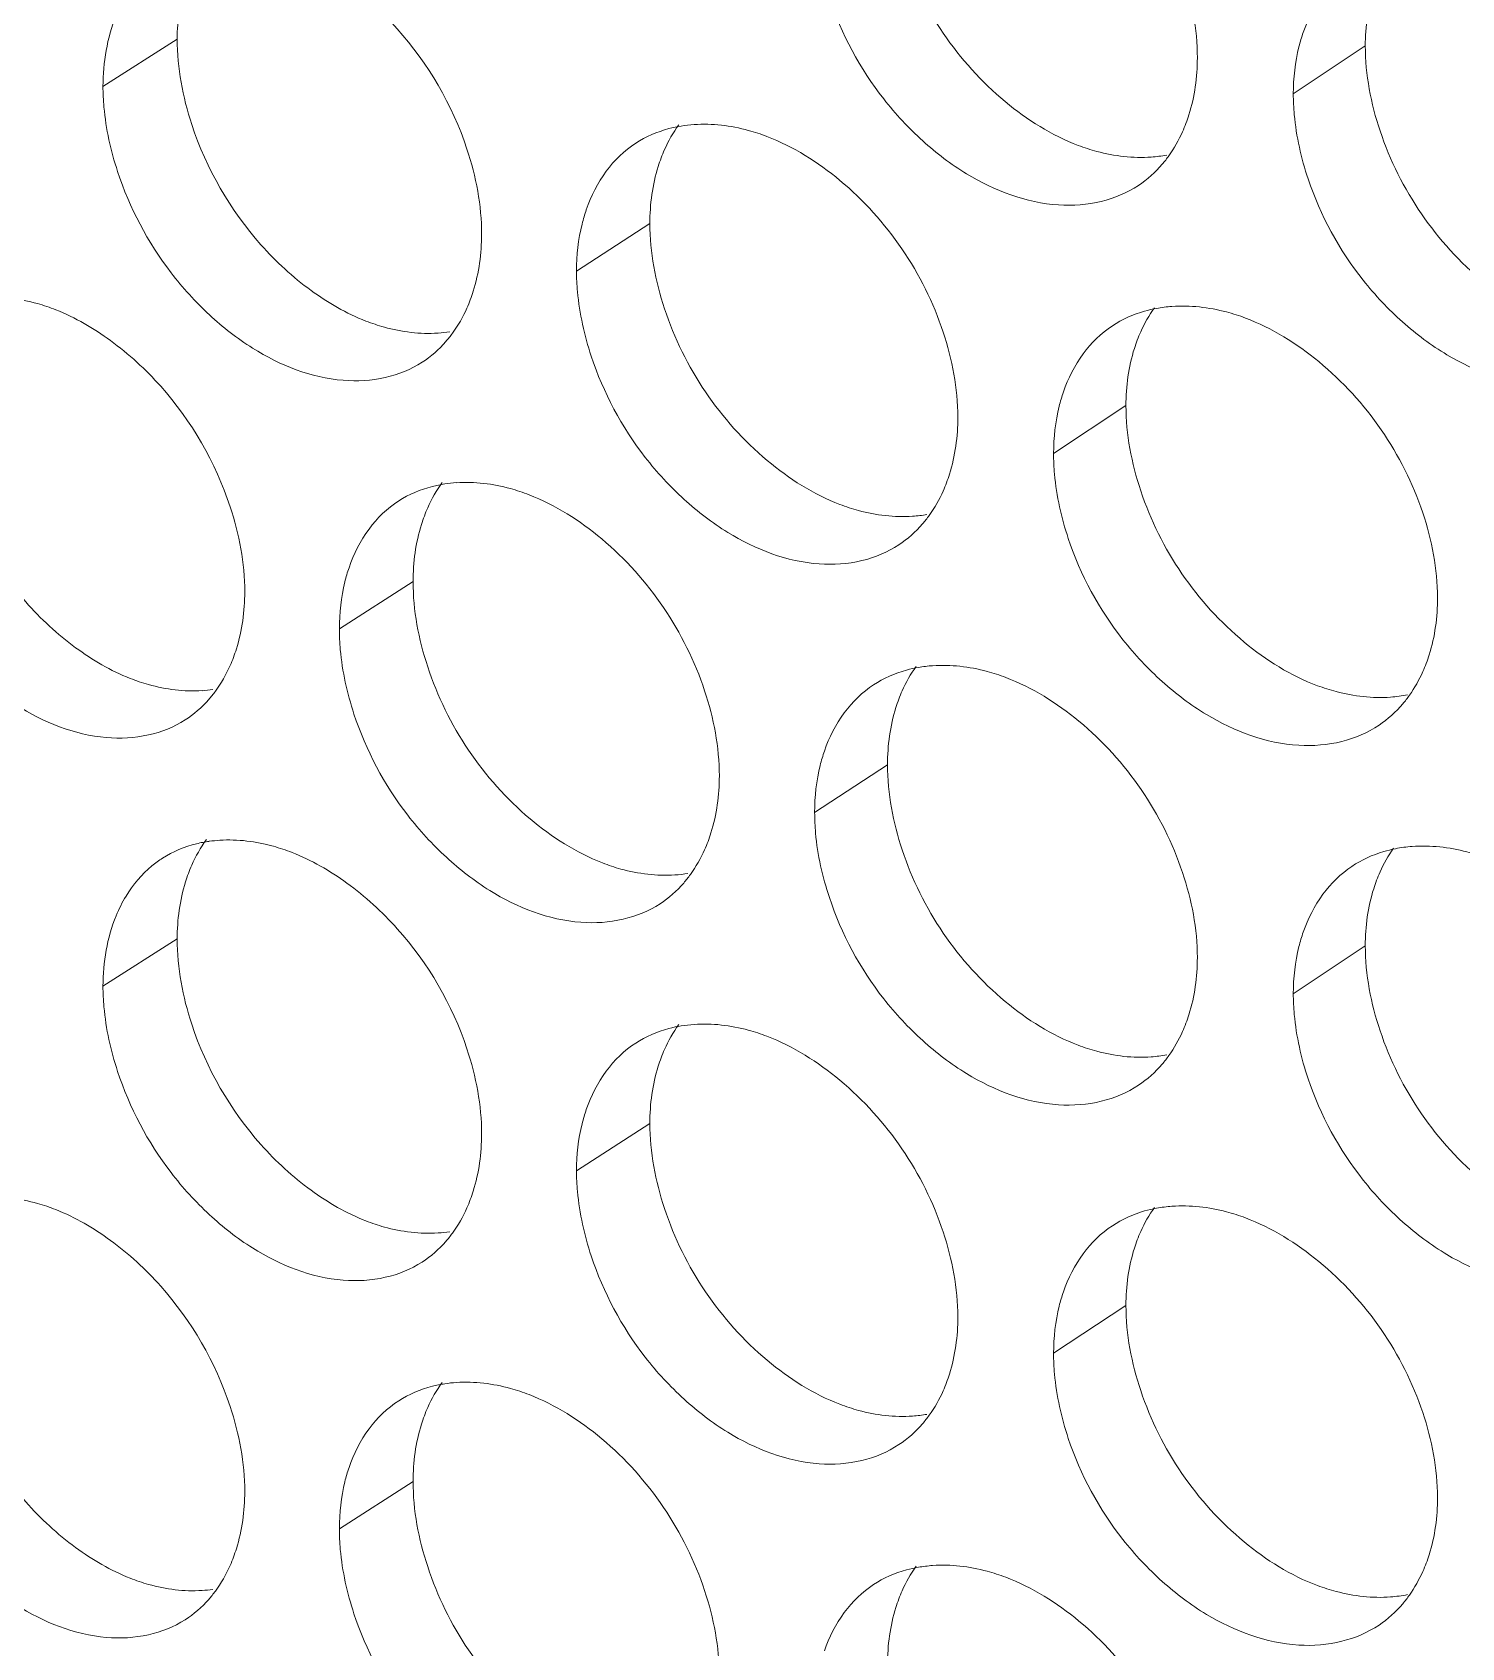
# Model space of a CAD drawing. Header units: millimetres. Extents: x 1177 to 4147, y 93 to 2194.
# Drawn here: x 2631.35 to 2643.86, y 903.97 to 918.11 of the extents above; entities that cross this region are included whole.
import ezdxf

# ---------------------------------------------------------------- set-up
doc = ezdxf.new("R2010")
doc.units = ezdxf.units.MM
doc.header["$LTSCALE"] = 0.1
doc.layers.get('0').update_dxf_attribs({"lineweight": 13})
doc.layers.add('标注', color=251, linetype='Continuous', lineweight=9)

# ---------------------------------------------------------------- blocks, each defined once
blk = doc.blocks.new('02')
at = {"layer": '标注'}
for p, q in [((4530.01, 902.763), (4529.082, 902.173)), ((4530.01, 902.763), (4529.082, 902.173)), ((4544.868, 902.679), (4543.968, 902.079)), ((4535.921, 900.458), (4535.004, 899.864)), ((4535.921, 900.458), (4535.004, 899.864)), ((4541.875, 898.181), (4540.97, 897.583)), ((4541.875, 898.181), (4540.97, 897.583)), ((4532.96, 895.982), (4532.038, 895.39)), ((4538.893, 893.691), (4537.982, 893.095)), ((4530.01, 891.513), (4529.082, 890.923)), ((4544.868, 891.429), (4543.968, 890.829)), ((4535.921, 889.208), (4535.004, 888.614)), ((4541.875, 886.931), (4540.97, 886.333)), ((4532.96, 884.732), (4532.038, 884.14))]:
    blk.add_line(p, q, dxfattribs=at)
for centre, radius, start, end in [((4536.59, 899.972), 1.727, 93.8472, 99.2713), ((4536.59, 899.972), 1.727, 93.8472, 99.2713), ((4542.068, 903.015), 1.73, 274.0522, 280.545), ((4542.574, 897.683), 1.743, 94.0754, 100.4818), ((4542.574, 897.683), 1.743, 94.0754, 100.4818), ((4533.162, 900.789), 1.705, 273.7086, 278.7138), ((4533.162, 900.789), 1.705, 273.7086, 278.7138), ((4533.615, 895.503), 1.719, 93.732, 98.663), ((4539.089, 898.516), 1.722, 273.9384, 279.9366), ((4539.089, 898.516), 1.722, 273.9384, 279.9366), ((4539.577, 893.199), 1.735, 93.9617, 99.8775), ((4530.215, 896.311), 1.697, 273.5926, 278.0992), ((4545.059, 896.271), 1.738, 274.1654, 281.1515), ((4545.059, 896.271), 1.738, 274.1654, 281.1515), ((4530.65, 891.04), 1.711, 93.6161, 98.0527), ((4545.582, 890.923), 1.752, 94.1885, 101.0843), ((4536.12, 894.024), 1.714, 273.8238, 279.3262), ((4536.59, 888.722), 1.727, 93.8472, 99.2713), ((4542.068, 891.765), 1.73, 274.0522, 280.545), ((4542.574, 886.433), 1.743, 94.0754, 100.4818), ((4533.162, 889.539), 1.705, 273.7086, 278.7138), ((4533.615, 884.253), 1.719, 93.732, 98.663), ((4539.089, 887.266), 1.722, 273.9384, 279.9366), ((4539.577, 881.949), 1.735, 93.9617, 99.8775), ((4530.215, 885.061), 1.697, 273.5926, 278.0992), ((4545.059, 885.021), 1.738, 274.1654, 281.1515)]:
    blk.add_arc(centre, radius, start, end, dxfattribs=at)
for points, knots in [([(4542.768, 902.53), (4542.768, 902.89), (4542.622, 903.637), (4542.109, 904.66), (4541.344, 905.505), (4540.704, 905.907), (4540.371, 906.033)], [0, 0, 0, 0, 0.241944, 0.50194, 0.761004, 1, 1, 1, 1]), ([(4538.893, 904.941), (4538.893, 904.581), (4539.037, 903.834), (4539.546, 902.809), (4540.308, 901.963), (4540.946, 901.561), (4541.278, 901.435)], [0, 0, 0, 0, 0.242248, 0.5024, 0.761305, 1, 1, 1, 1]), ([(4533.817, 900.324), (4533.817, 900.684), (4533.637, 901.623), (4533.002, 902.711), (4532.168, 903.473), (4531.69, 903.749), (4531.446, 903.844)], [0, 0, 0, 0, 0.242644, 0.632801, 0.82359, 1, 1, 1, 1]), ([(4533.817, 900.324), (4533.817, 900.684), (4533.637, 901.623), (4533.002, 902.711), (4532.168, 903.473), (4531.69, 903.749), (4531.446, 903.844)], [0, 0, 0, 0, 0.242644, 0.632801, 0.82359, 1, 1, 1, 1]), ([(4530.192, 903.685), (4530.162, 903.617), (4530.052, 903.322), (4530.01, 903.003), (4530.01, 902.763)], [0, 0, 0, 0, 0.236699, 1, 1, 1, 1]), ([(4530.192, 903.685), (4530.162, 903.617), (4530.052, 903.322), (4530.01, 903.003), (4530.01, 902.763)], [0, 0, 0, 0, 0.236699, 1, 1, 1, 1]), ([(4544.701, 903.671), (4544.561, 903.578), (4544.309, 903.33), (4544.151, 903.016), (4544.092, 902.848)], [0, 0, 0, 0, 0.485545, 1, 1, 1, 1]), ([(4545.053, 903.601), (4545.022, 903.533), (4544.911, 903.238), (4544.868, 902.919), (4544.868, 902.679)], [0, 0, 0, 0, 0.237462, 1, 1, 1, 1]), ([(4529.37, 903.298), (4529.323, 903.221), (4529.148, 902.871), (4529.082, 902.472), (4529.082, 902.173)], [0, 0, 0, 0, 0.23391, 1, 1, 1, 1]), ([(4529.37, 903.298), (4529.323, 903.221), (4529.148, 902.871), (4529.082, 902.472), (4529.082, 902.173)], [0, 0, 0, 0, 0.23391, 1, 1, 1, 1]), ([(4538.166, 903.282), (4538.317, 902.827), (4538.665, 902.179), (4539.314, 901.484), (4540.007, 900.953), (4540.802, 900.65), (4541.563, 900.704), (4541.891, 900.842), (4542.032, 900.935)], [0, 0, 0, 0, 0.281854, 0.422466, 0.557209, 0.795252, 0.900604, 1, 1, 1, 1]), ([(4544.092, 902.848), (4544.072, 902.789), (4543.997, 902.539), (4543.968, 902.277), (4543.968, 902.079)], [0, 0, 0, 0, 0.239501, 1, 1, 1, 1]), ([(4530.01, 902.763), (4530.01, 902.402), (4530.189, 901.464), (4530.818, 900.374), (4531.649, 899.611), (4532.126, 899.334), (4532.37, 899.239)], [0, 0, 0, 0, 0.242946, 0.633213, 0.82381, 1, 1, 1, 1]), ([(4530.01, 902.763), (4530.01, 902.402), (4530.189, 901.464), (4530.818, 900.374), (4531.649, 899.611), (4532.126, 899.334), (4532.37, 899.239)], [0, 0, 0, 0, 0.242946, 0.633213, 0.82381, 1, 1, 1, 1]), ([(4544.868, 902.679), (4544.868, 902.319), (4545.014, 901.572), (4545.526, 900.549), (4546.294, 899.706), (4546.937, 899.307), (4547.27, 899.183)], [0, 0, 0, 0, 0.241933, 0.501777, 0.760722, 1, 1, 1, 1]), ([(4542.582, 901.606), (4542.613, 901.674), (4542.725, 901.97), (4542.768, 902.289), (4542.768, 902.53)], [0, 0, 0, 0, 0.237376, 1, 1, 1, 1]), ([(4529.082, 902.173), (4529.082, 902.087), (4529.1, 901.726), (4529.179, 901.369), (4529.265, 901.108)], [0, 0, 0, 0, 0.239466, 1, 1, 1, 1]), ([(4529.082, 902.173), (4529.082, 902.087), (4529.1, 901.726), (4529.179, 901.369), (4529.265, 901.108)], [0, 0, 0, 0, 0.239466, 1, 1, 1, 1]), ([(4543.968, 902.079), (4543.968, 901.992), (4543.986, 901.632), (4544.066, 901.275), (4544.154, 901.015)], [0, 0, 0, 0, 0.239668, 1, 1, 1, 1]), ([(4536.312, 901.677), (4536.261, 901.669), (4536.062, 901.626), (4535.871, 901.544), (4535.744, 901.462)], [0, 0, 0, 0, 0.256076, 1, 1, 1, 1]), ([(4536.312, 901.677), (4536.261, 901.669), (4536.062, 901.626), (4535.871, 901.544), (4535.744, 901.462)], [0, 0, 0, 0, 0.256076, 1, 1, 1, 1]), ([(4537.385, 901.547), (4537.309, 901.576), (4537.016, 901.673), (4536.701, 901.711), (4536.474, 901.696)], [0, 0, 0, 0, 0.264681, 1, 1, 1, 1]), ([(4537.385, 901.547), (4537.309, 901.576), (4537.016, 901.673), (4536.701, 901.711), (4536.474, 901.696)], [0, 0, 0, 0, 0.264681, 1, 1, 1, 1]), ([(4535.744, 901.462), (4535.602, 901.37), (4535.344, 901.12), (4535.185, 900.801), (4535.126, 900.631)], [0, 0, 0, 0, 0.484433, 1, 1, 1, 1]), ([(4535.744, 901.462), (4535.602, 901.37), (4535.344, 901.12), (4535.185, 900.801), (4535.126, 900.631)], [0, 0, 0, 0, 0.484433, 1, 1, 1, 1]), ([(4536.105, 901.382), (4536.074, 901.313), (4535.964, 901.018), (4535.921, 900.699), (4535.921, 900.458)], [0, 0, 0, 0, 0.236993, 1, 1, 1, 1]), ([(4536.105, 901.382), (4536.074, 901.313), (4535.964, 901.018), (4535.921, 900.699), (4535.921, 900.458)], [0, 0, 0, 0, 0.236993, 1, 1, 1, 1]), ([(4539.773, 898.037), (4539.773, 898.397), (4539.628, 899.145), (4539.118, 900.169), (4538.355, 901.016), (4537.717, 901.42), (4537.385, 901.547)], [0, 0, 0, 0, 0.242103, 0.502254, 0.761298, 1, 1, 1, 1]), ([(4539.773, 898.037), (4539.773, 898.397), (4539.628, 899.145), (4539.118, 900.169), (4538.355, 901.016), (4537.717, 901.42), (4537.385, 901.547)], [0, 0, 0, 0, 0.242103, 0.502254, 0.761298, 1, 1, 1, 1]), ([(4541.278, 901.435), (4541.354, 901.406), (4541.649, 901.31), (4541.964, 901.273), (4542.191, 901.289)], [0, 0, 0, 0, 0.264309, 1, 1, 1, 1]), ([(4542.032, 900.935), (4542.142, 901.008), (4542.277, 901.129), (4542.386, 901.269), (4542.412, 901.306)], [0, 0, 0, 0, 0.74538, 1, 1, 1, 1]), ([(4529.265, 901.108), (4529.413, 900.655), (4529.755, 900.008), (4530.393, 899.309), (4531.074, 898.774), (4531.856, 898.461), (4532.608, 898.503), (4532.934, 898.634), (4533.074, 898.724)], [0, 0, 0, 0, 0.283024, 0.423982, 0.55887, 0.796498, 0.901283, 1, 1, 1, 1]), ([(4529.265, 901.108), (4529.413, 900.655), (4529.755, 900.008), (4530.393, 899.309), (4531.074, 898.774), (4531.856, 898.461), (4532.608, 898.503), (4532.934, 898.634), (4533.074, 898.724)], [0, 0, 0, 0, 0.283024, 0.423982, 0.55887, 0.796498, 0.901283, 1, 1, 1, 1]), ([(4544.154, 901.015), (4544.306, 900.56), (4544.659, 899.911), (4545.315, 899.219), (4546.016, 898.691), (4546.82, 898.394), (4547.586, 898.456), (4547.916, 898.599), (4548.058, 898.694)], [0, 0, 0, 0, 0.281084, 0.421471, 0.556119, 0.794437, 0.900161, 1, 1, 1, 1]), ([(4535.126, 900.631), (4535.106, 900.572), (4535.033, 900.323), (4535.004, 900.062), (4535.004, 899.864)], [0, 0, 0, 0, 0.239208, 1, 1, 1, 1]), ([(4535.126, 900.631), (4535.106, 900.572), (4535.033, 900.323), (4535.004, 900.062), (4535.004, 899.864)], [0, 0, 0, 0, 0.239208, 1, 1, 1, 1]), ([(4535.921, 900.458), (4535.921, 900.098), (4536.065, 899.35), (4536.572, 898.325), (4537.331, 897.477), (4537.967, 897.073), (4538.298, 896.946)], [0, 0, 0, 0, 0.242407, 0.502714, 0.761597, 1, 1, 1, 1]), ([(4535.921, 900.458), (4535.921, 900.098), (4536.065, 899.35), (4536.572, 898.325), (4537.331, 897.477), (4537.967, 897.073), (4538.298, 896.946)], [0, 0, 0, 0, 0.242407, 0.502714, 0.761597, 1, 1, 1, 1]), ([(4533.633, 899.401), (4533.664, 899.47), (4533.774, 899.765), (4533.817, 900.084), (4533.817, 900.324)], [0, 0, 0, 0, 0.236936, 1, 1, 1, 1]), ([(4533.633, 899.401), (4533.664, 899.47), (4533.774, 899.765), (4533.817, 900.084), (4533.817, 900.324)], [0, 0, 0, 0, 0.236936, 1, 1, 1, 1]), ([(4535.004, 899.864), (4535.004, 899.778), (4535.022, 899.417), (4535.102, 899.061), (4535.188, 898.8)], [0, 0, 0, 0, 0.239546, 1, 1, 1, 1]), ([(4535.004, 899.864), (4535.004, 899.778), (4535.022, 899.417), (4535.102, 899.061), (4535.188, 898.8)], [0, 0, 0, 0, 0.239546, 1, 1, 1, 1]), ([(4528.493, 899.379), (4528.417, 899.409), (4528.127, 899.507), (4527.816, 899.548), (4527.592, 899.534)], [0, 0, 0, 0, 0.265131, 1, 1, 1, 1]), ([(4530.855, 895.853), (4530.855, 896.213), (4530.675, 897.152), (4530.044, 898.241), (4529.212, 899.005), (4528.736, 899.283), (4528.493, 899.379)], [0, 0, 0, 0, 0.242804, 0.633144, 0.823843, 1, 1, 1, 1]), ([(4542.257, 899.397), (4542.207, 899.388), (4542.013, 899.343), (4541.828, 899.26), (4541.705, 899.178)], [0, 0, 0, 0, 0.255672, 1, 1, 1, 1]), ([(4542.257, 899.397), (4542.207, 899.388), (4542.013, 899.343), (4541.828, 899.26), (4541.705, 899.178)], [0, 0, 0, 0, 0.255672, 1, 1, 1, 1]), ([(4543.368, 899.277), (4543.291, 899.306), (4542.995, 899.401), (4542.678, 899.438), (4542.45, 899.422)], [0, 0, 0, 0, 0.264388, 1, 1, 1, 1]), ([(4543.368, 899.277), (4543.291, 899.306), (4542.995, 899.401), (4542.678, 899.438), (4542.45, 899.422)], [0, 0, 0, 0, 0.264388, 1, 1, 1, 1]), ([(4532.37, 899.239), (4532.445, 899.21), (4532.736, 899.112), (4533.048, 899.073), (4533.272, 899.088)], [0, 0, 0, 0, 0.264749, 1, 1, 1, 1]), ([(4532.37, 899.239), (4532.445, 899.21), (4532.736, 899.112), (4533.048, 899.073), (4533.272, 899.088)], [0, 0, 0, 0, 0.264749, 1, 1, 1, 1]), ([(4541.705, 899.178), (4541.564, 899.085), (4541.31, 898.836), (4541.152, 898.521), (4541.093, 898.352)], [0, 0, 0, 0, 0.485181, 1, 1, 1, 1]), ([(4541.705, 899.178), (4541.564, 899.085), (4541.31, 898.836), (4541.152, 898.521), (4541.093, 898.352)], [0, 0, 0, 0, 0.485181, 1, 1, 1, 1]), ([(4545.772, 895.779), (4545.772, 896.139), (4545.626, 896.886), (4545.112, 897.908), (4544.343, 898.751), (4543.701, 899.152), (4543.368, 899.277)], [0, 0, 0, 0, 0.241786, 0.501627, 0.760712, 1, 1, 1, 1]), ([(4545.772, 895.779), (4545.772, 896.139), (4545.626, 896.886), (4545.112, 897.908), (4544.343, 898.751), (4543.701, 899.152), (4543.368, 899.277)], [0, 0, 0, 0, 0.241786, 0.501627, 0.760712, 1, 1, 1, 1]), ([(4533.074, 898.724), (4533.184, 898.795), (4533.317, 898.913), (4533.426, 899.05), (4533.452, 899.086)], [0, 0, 0, 0, 0.745243, 1, 1, 1, 1]), ([(4533.074, 898.724), (4533.184, 898.795), (4533.317, 898.913), (4533.426, 899.05), (4533.452, 899.086)], [0, 0, 0, 0, 0.745243, 1, 1, 1, 1]), ([(4542.06, 899.106), (4542.029, 899.037), (4541.918, 898.742), (4541.875, 898.422), (4541.875, 898.181)], [0, 0, 0, 0, 0.237286, 1, 1, 1, 1]), ([(4542.06, 899.106), (4542.029, 899.037), (4541.918, 898.742), (4541.875, 898.422), (4541.875, 898.181)], [0, 0, 0, 0, 0.237286, 1, 1, 1, 1]), ([(4535.188, 898.8), (4535.338, 898.346), (4535.684, 897.698), (4536.329, 897.002), (4537.019, 896.47), (4537.809, 896.163), (4538.567, 896.213), (4538.895, 896.349), (4539.035, 896.441)], [0, 0, 0, 0, 0.282242, 0.422968, 0.557759, 0.795664, 0.900828, 1, 1, 1, 1]), ([(4535.188, 898.8), (4535.338, 898.346), (4535.684, 897.698), (4536.329, 897.002), (4537.019, 896.47), (4537.809, 896.163), (4538.567, 896.213), (4538.895, 896.349), (4539.035, 896.441)], [0, 0, 0, 0, 0.282242, 0.422968, 0.557759, 0.795664, 0.900828, 1, 1, 1, 1]), ([(4541.093, 898.352), (4541.073, 898.293), (4540.999, 898.044), (4540.97, 897.781), (4540.97, 897.583)], [0, 0, 0, 0, 0.239402, 1, 1, 1, 1]), ([(4541.093, 898.352), (4541.073, 898.293), (4540.999, 898.044), (4540.97, 897.781), (4540.97, 897.583)], [0, 0, 0, 0, 0.239402, 1, 1, 1, 1]), ([(4527.071, 898.3), (4527.071, 897.94), (4527.249, 897.002), (4527.876, 895.91), (4528.704, 895.145), (4529.179, 894.867), (4529.422, 894.771)], [0, 0, 0, 0, 0.243106, 0.633556, 0.824063, 1, 1, 1, 1]), ([(4541.875, 898.181), (4541.875, 897.822), (4542.02, 897.074), (4542.531, 896.051), (4543.296, 895.206), (4543.936, 894.805), (4544.269, 894.68)], [0, 0, 0, 0, 0.24209, 0.502088, 0.761013, 1, 1, 1, 1]), ([(4541.875, 898.181), (4541.875, 897.822), (4542.02, 897.074), (4542.531, 896.051), (4543.296, 895.206), (4543.936, 894.805), (4544.269, 894.68)], [0, 0, 0, 0, 0.24209, 0.502088, 0.761013, 1, 1, 1, 1]), ([(4539.589, 897.114), (4539.619, 897.182), (4539.73, 897.478), (4539.773, 897.797), (4539.773, 898.037)], [0, 0, 0, 0, 0.23723, 1, 1, 1, 1]), ([(4539.589, 897.114), (4539.619, 897.182), (4539.73, 897.478), (4539.773, 897.797), (4539.773, 898.037)], [0, 0, 0, 0, 0.23723, 1, 1, 1, 1]), ([(4540.97, 897.583), (4540.97, 897.497), (4540.987, 897.136), (4541.068, 896.78), (4541.154, 896.52)], [0, 0, 0, 0, 0.239627, 1, 1, 1, 1]), ([(4540.97, 897.583), (4540.97, 897.497), (4540.987, 897.136), (4541.068, 896.78), (4541.154, 896.52)], [0, 0, 0, 0, 0.239627, 1, 1, 1, 1]), ([(4533.356, 897.202), (4533.304, 897.194), (4533.102, 897.154), (4532.909, 897.072), (4532.78, 896.99)], [0, 0, 0, 0, 0.256287, 1, 1, 1, 1]), ([(4534.41, 897.067), (4534.334, 897.097), (4534.042, 897.194), (4533.729, 897.233), (4533.503, 897.218)], [0, 0, 0, 0, 0.264829, 1, 1, 1, 1]), ([(4532.78, 896.99), (4532.637, 896.898), (4532.377, 896.647), (4532.218, 896.327), (4532.159, 896.155)], [0, 0, 0, 0, 0.484049, 1, 1, 1, 1]), ([(4536.79, 893.552), (4536.79, 893.912), (4536.645, 894.66), (4536.137, 895.685), (4535.377, 896.533), (4534.741, 896.939), (4534.41, 897.067)], [0, 0, 0, 0, 0.242263, 0.502569, 0.761592, 1, 1, 1, 1]), ([(4538.298, 896.946), (4538.374, 896.917), (4538.667, 896.82), (4538.981, 896.783), (4539.207, 896.798)], [0, 0, 0, 0, 0.264454, 1, 1, 1, 1]), ([(4538.298, 896.946), (4538.374, 896.917), (4538.667, 896.82), (4538.981, 896.783), (4539.207, 896.798)], [0, 0, 0, 0, 0.264454, 1, 1, 1, 1]), ([(4533.143, 896.905), (4533.113, 896.837), (4533.003, 896.541), (4532.96, 896.222), (4532.96, 895.982)], [0, 0, 0, 0, 0.236846, 1, 1, 1, 1]), ([(4539.035, 896.441), (4539.145, 896.513), (4539.279, 896.633), (4539.388, 896.772), (4539.415, 896.809)], [0, 0, 0, 0, 0.745335, 1, 1, 1, 1]), ([(4539.035, 896.441), (4539.145, 896.513), (4539.279, 896.633), (4539.388, 896.772), (4539.415, 896.809)], [0, 0, 0, 0, 0.745335, 1, 1, 1, 1]), ([(4526.319, 896.647), (4526.467, 896.195), (4526.807, 895.548), (4527.441, 894.849), (4528.118, 894.312), (4528.895, 893.996), (4529.645, 894.034), (4529.97, 894.163), (4530.11, 894.252)], [0, 0, 0, 0, 0.283418, 0.424493, 0.559431, 0.79692, 0.901513, 1, 1, 1, 1]), ([(4541.154, 896.52), (4541.306, 896.065), (4541.657, 895.417), (4542.309, 894.723), (4543.006, 894.193), (4543.806, 893.893), (4544.569, 893.952), (4544.899, 894.092), (4545.04, 894.186)], [0, 0, 0, 0, 0.281468, 0.421967, 0.556662, 0.794843, 0.900382, 1, 1, 1, 1]), ([(4541.154, 896.52), (4541.306, 896.065), (4541.657, 895.417), (4542.309, 894.723), (4543.006, 894.193), (4543.806, 893.893), (4544.569, 893.952), (4544.899, 894.092), (4545.04, 894.186)], [0, 0, 0, 0, 0.281468, 0.421967, 0.556662, 0.794843, 0.900382, 1, 1, 1, 1]), ([(4532.159, 896.155), (4532.139, 896.097), (4532.066, 895.848), (4532.038, 895.587), (4532.038, 895.39)], [0, 0, 0, 0, 0.239111, 1, 1, 1, 1]), ([(4532.96, 895.982), (4532.96, 895.622), (4533.104, 894.874), (4533.608, 893.848), (4534.364, 892.998), (4534.999, 892.592), (4535.328, 892.464)], [0, 0, 0, 0, 0.242567, 0.503029, 0.761892, 1, 1, 1, 1]), ([(4530.672, 894.931), (4530.702, 894.999), (4530.812, 895.294), (4530.855, 895.613), (4530.855, 895.853)], [0, 0, 0, 0, 0.236789, 1, 1, 1, 1]), ([(4545.587, 894.856), (4545.618, 894.924), (4545.729, 895.219), (4545.772, 895.539), (4545.772, 895.779)], [0, 0, 0, 0, 0.237534, 1, 1, 1, 1]), ([(4545.587, 894.856), (4545.618, 894.924), (4545.729, 895.219), (4545.772, 895.539), (4545.772, 895.779)], [0, 0, 0, 0, 0.237534, 1, 1, 1, 1]), ([(4532.038, 895.39), (4532.038, 895.304), (4532.055, 894.943), (4532.135, 894.586), (4532.221, 894.326)], [0, 0, 0, 0, 0.239506, 1, 1, 1, 1]), ([(4539.279, 894.909), (4539.229, 894.9), (4539.032, 894.856), (4538.844, 894.774), (4538.719, 894.692)], [0, 0, 0, 0, 0.255872, 1, 1, 1, 1]), ([(4540.371, 894.783), (4540.295, 894.812), (4540, 894.908), (4539.684, 894.946), (4539.457, 894.93)], [0, 0, 0, 0, 0.264534, 1, 1, 1, 1]), ([(4529.422, 894.771), (4529.497, 894.742), (4529.786, 894.643), (4530.097, 894.603), (4530.321, 894.618)], [0, 0, 0, 0, 0.264899, 1, 1, 1, 1]), ([(4542.768, 891.28), (4542.768, 891.64), (4542.622, 892.387), (4542.109, 893.41), (4541.344, 894.255), (4540.704, 894.657), (4540.371, 894.783)], [0, 0, 0, 0, 0.241944, 0.50194, 0.761004, 1, 1, 1, 1]), ([(4530.11, 894.252), (4530.219, 894.321), (4530.353, 894.438), (4530.461, 894.574), (4530.488, 894.61)], [0, 0, 0, 0, 0.745196, 1, 1, 1, 1]), ([(4538.719, 894.692), (4538.578, 894.599), (4538.322, 894.35), (4538.163, 894.033), (4538.104, 893.863)], [0, 0, 0, 0, 0.48481, 1, 1, 1, 1]), ([(4539.077, 894.615), (4539.047, 894.547), (4538.936, 894.251), (4538.893, 893.932), (4538.893, 893.691)], [0, 0, 0, 0, 0.237139, 1, 1, 1, 1]), ([(4544.269, 894.68), (4544.346, 894.652), (4544.641, 894.557), (4544.957, 894.52), (4545.185, 894.537)], [0, 0, 0, 0, 0.264165, 1, 1, 1, 1]), ([(4544.269, 894.68), (4544.346, 894.652), (4544.641, 894.557), (4544.957, 894.52), (4545.185, 894.537)], [0, 0, 0, 0, 0.264165, 1, 1, 1, 1]), ([(4545.04, 894.186), (4545.15, 894.26), (4545.285, 894.382), (4545.394, 894.523), (4545.42, 894.56)], [0, 0, 0, 0, 0.745425, 1, 1, 1, 1]), ([(4545.04, 894.186), (4545.15, 894.26), (4545.285, 894.382), (4545.394, 894.523), (4545.42, 894.56)], [0, 0, 0, 0, 0.745425, 1, 1, 1, 1]), ([(4532.221, 894.326), (4532.37, 893.872), (4532.714, 893.224), (4533.356, 892.527), (4534.041, 891.993), (4534.827, 891.684), (4535.582, 891.73), (4535.909, 891.863), (4536.049, 891.954)], [0, 0, 0, 0, 0.282632, 0.423473, 0.558313, 0.796079, 0.901055, 1, 1, 1, 1]), ([(4538.104, 893.863), (4538.084, 893.804), (4538.01, 893.555), (4537.982, 893.293), (4537.982, 893.095)], [0, 0, 0, 0, 0.239305, 1, 1, 1, 1]), ([(4538.893, 893.691), (4538.893, 893.331), (4539.037, 892.584), (4539.546, 891.559), (4540.308, 890.713), (4540.946, 890.311), (4541.278, 890.185)], [0, 0, 0, 0, 0.242248, 0.5024, 0.761305, 1, 1, 1, 1]), ([(4536.606, 892.629), (4536.636, 892.697), (4536.747, 892.993), (4536.79, 893.312), (4536.79, 893.552)], [0, 0, 0, 0, 0.237083, 1, 1, 1, 1]), ([(4537.982, 893.095), (4537.982, 893.009), (4537.999, 892.648), (4538.079, 892.292), (4538.166, 892.032)], [0, 0, 0, 0, 0.239586, 1, 1, 1, 1]), ([(4530.41, 892.734), (4530.357, 892.727), (4530.153, 892.688), (4529.957, 892.607), (4529.827, 892.524)], [0, 0, 0, 0, 0.256503, 1, 1, 1, 1]), ([(4531.446, 892.594), (4531.37, 892.624), (4531.079, 892.722), (4530.767, 892.762), (4530.542, 892.748)], [0, 0, 0, 0, 0.264979, 1, 1, 1, 1]), ([(4546.375, 892.528), (4546.298, 892.556), (4546, 892.651), (4545.683, 892.687), (4545.454, 892.67)], [0, 0, 0, 0, 0.264244, 1, 1, 1, 1]), ([(4529.827, 892.524), (4529.781, 892.495), (4529.602, 892.365), (4529.457, 892.191), (4529.37, 892.048)], [0, 0, 0, 0, 0.246085, 1, 1, 1, 1]), ([(4533.817, 889.074), (4533.817, 889.434), (4533.637, 890.373), (4533.002, 891.461), (4532.168, 892.223), (4531.69, 892.499), (4531.446, 892.594)], [0, 0, 0, 0, 0.242644, 0.632801, 0.82359, 1, 1, 1, 1]), ([(4545.245, 892.642), (4545.196, 892.632), (4545.005, 892.586), (4544.822, 892.503), (4544.701, 892.421)], [0, 0, 0, 0, 0.255479, 1, 1, 1, 1]), ([(4530.192, 892.435), (4530.162, 892.367), (4530.052, 892.072), (4530.01, 891.753), (4530.01, 891.513)], [0, 0, 0, 0, 0.236699, 1, 1, 1, 1]), ([(4535.328, 892.464), (4535.404, 892.435), (4535.696, 892.338), (4536.009, 892.299), (4536.234, 892.314)], [0, 0, 0, 0, 0.264601, 1, 1, 1, 1]), ([(4536.049, 891.954), (4536.159, 892.026), (4536.293, 892.144), (4536.402, 892.282), (4536.428, 892.319)], [0, 0, 0, 0, 0.74529, 1, 1, 1, 1]), ([(4544.701, 892.421), (4544.561, 892.328), (4544.309, 892.08), (4544.151, 891.766), (4544.092, 891.598)], [0, 0, 0, 0, 0.485545, 1, 1, 1, 1]), ([(4545.053, 892.351), (4545.022, 892.283), (4544.911, 891.988), (4544.868, 891.669), (4544.868, 891.429)], [0, 0, 0, 0, 0.237462, 1, 1, 1, 1]), ([(4529.37, 892.048), (4529.323, 891.971), (4529.148, 891.621), (4529.082, 891.222), (4529.082, 890.923)], [0, 0, 0, 0, 0.23391, 1, 1, 1, 1]), ([(4538.166, 892.032), (4538.317, 891.577), (4538.665, 890.929), (4539.314, 890.234), (4540.007, 889.703), (4540.802, 889.4), (4541.563, 889.454), (4541.891, 889.592), (4542.032, 889.685)], [0, 0, 0, 0, 0.281854, 0.422466, 0.557209, 0.795252, 0.900604, 1, 1, 1, 1]), ([(4530.01, 891.513), (4530.01, 891.152), (4530.189, 890.214), (4530.818, 889.124), (4531.649, 888.361), (4532.126, 888.084), (4532.37, 887.989)], [0, 0, 0, 0, 0.242946, 0.633213, 0.82381, 1, 1, 1, 1]), ([(4544.092, 891.598), (4544.072, 891.539), (4543.997, 891.289), (4543.968, 891.027), (4543.968, 890.829)], [0, 0, 0, 0, 0.239501, 1, 1, 1, 1]), ([(4542.582, 890.356), (4542.613, 890.424), (4542.725, 890.72), (4542.768, 891.039), (4542.768, 891.28)], [0, 0, 0, 0, 0.237376, 1, 1, 1, 1]), ([(4544.868, 891.429), (4544.868, 891.069), (4545.014, 890.322), (4545.526, 889.299), (4546.294, 888.456), (4546.937, 888.057), (4547.27, 887.933)], [0, 0, 0, 0, 0.241933, 0.501777, 0.760722, 1, 1, 1, 1]), ([(4529.082, 890.923), (4529.082, 890.837), (4529.1, 890.476), (4529.179, 890.119), (4529.265, 889.858)], [0, 0, 0, 0, 0.239466, 1, 1, 1, 1]), ([(4543.968, 890.829), (4543.968, 890.742), (4543.986, 890.382), (4544.066, 890.025), (4544.154, 889.765)], [0, 0, 0, 0, 0.239668, 1, 1, 1, 1]), ([(4537.385, 890.297), (4537.309, 890.326), (4537.016, 890.423), (4536.701, 890.461), (4536.474, 890.446)], [0, 0, 0, 0, 0.264681, 1, 1, 1, 1]), ([(4536.312, 890.427), (4536.261, 890.419), (4536.062, 890.376), (4535.871, 890.294), (4535.744, 890.212)], [0, 0, 0, 0, 0.256076, 1, 1, 1, 1]), ([(4539.773, 886.787), (4539.773, 887.147), (4539.628, 887.895), (4539.118, 888.919), (4538.355, 889.766), (4537.717, 890.17), (4537.385, 890.297)], [0, 0, 0, 0, 0.242103, 0.502254, 0.761298, 1, 1, 1, 1]), ([(4535.744, 890.212), (4535.602, 890.12), (4535.344, 889.87), (4535.185, 889.551), (4535.126, 889.381)], [0, 0, 0, 0, 0.484433, 1, 1, 1, 1]), ([(4536.105, 890.132), (4536.074, 890.063), (4535.964, 889.768), (4535.921, 889.449), (4535.921, 889.208)], [0, 0, 0, 0, 0.236993, 1, 1, 1, 1]), ([(4541.278, 890.185), (4541.354, 890.156), (4541.649, 890.06), (4541.964, 890.023), (4542.191, 890.039)], [0, 0, 0, 0, 0.264309, 1, 1, 1, 1]), ([(4542.032, 889.685), (4542.142, 889.758), (4542.277, 889.879), (4542.386, 890.019), (4542.412, 890.056)], [0, 0, 0, 0, 0.74538, 1, 1, 1, 1]), ([(4529.265, 889.858), (4529.413, 889.405), (4529.755, 888.758), (4530.393, 888.059), (4531.074, 887.524), (4531.856, 887.211), (4532.608, 887.253), (4532.934, 887.384), (4533.074, 887.474)], [0, 0, 0, 0, 0.283024, 0.423982, 0.55887, 0.796498, 0.901283, 1, 1, 1, 1]), ([(4544.154, 889.765), (4544.306, 889.31), (4544.659, 888.661), (4545.315, 887.969), (4546.016, 887.441), (4546.82, 887.144), (4547.586, 887.206), (4547.916, 887.349), (4548.058, 887.444)], [0, 0, 0, 0, 0.281084, 0.421471, 0.556119, 0.794437, 0.900161, 1, 1, 1, 1]), ([(4535.126, 889.381), (4535.106, 889.322), (4535.033, 889.073), (4535.004, 888.812), (4535.004, 888.614)], [0, 0, 0, 0, 0.239208, 1, 1, 1, 1]), ([(4533.633, 888.151), (4533.664, 888.22), (4533.774, 888.515), (4533.817, 888.834), (4533.817, 889.074)], [0, 0, 0, 0, 0.236936, 1, 1, 1, 1]), ([(4535.921, 889.208), (4535.921, 888.848), (4536.065, 888.1), (4536.572, 887.075), (4537.331, 886.227), (4537.967, 885.823), (4538.298, 885.696)], [0, 0, 0, 0, 0.242407, 0.502714, 0.761597, 1, 1, 1, 1]), ([(4535.004, 888.614), (4535.004, 888.528), (4535.022, 888.167), (4535.102, 887.811), (4535.188, 887.55)], [0, 0, 0, 0, 0.239546, 1, 1, 1, 1]), ([(4528.493, 888.129), (4528.417, 888.159), (4528.127, 888.257), (4527.816, 888.298), (4527.592, 888.284)], [0, 0, 0, 0, 0.265131, 1, 1, 1, 1]), ([(4530.855, 884.603), (4530.855, 884.963), (4530.675, 885.902), (4530.044, 886.991), (4529.212, 887.755), (4528.736, 888.033), (4528.493, 888.129)], [0, 0, 0, 0, 0.242804, 0.633144, 0.823843, 1, 1, 1, 1]), ([(4542.257, 888.147), (4542.207, 888.138), (4542.013, 888.093), (4541.828, 888.01), (4541.705, 887.928)], [0, 0, 0, 0, 0.255672, 1, 1, 1, 1]), ([(4543.368, 888.027), (4543.291, 888.056), (4542.995, 888.151), (4542.678, 888.188), (4542.45, 888.172)], [0, 0, 0, 0, 0.264388, 1, 1, 1, 1]), ([(4532.37, 887.989), (4532.445, 887.96), (4532.736, 887.862), (4533.048, 887.823), (4533.272, 887.838)], [0, 0, 0, 0, 0.264749, 1, 1, 1, 1]), ([(4533.074, 887.474), (4533.184, 887.545), (4533.317, 887.663), (4533.426, 887.8), (4533.452, 887.836)], [0, 0, 0, 0, 0.745243, 1, 1, 1, 1]), ([(4541.705, 887.928), (4541.564, 887.835), (4541.31, 887.586), (4541.152, 887.271), (4541.093, 887.102)], [0, 0, 0, 0, 0.485181, 1, 1, 1, 1]), ([(4542.06, 887.856), (4542.029, 887.787), (4541.918, 887.492), (4541.875, 887.172), (4541.875, 886.931)], [0, 0, 0, 0, 0.237286, 1, 1, 1, 1]), ([(4545.772, 884.529), (4545.772, 884.889), (4545.626, 885.636), (4545.112, 886.658), (4544.343, 887.501), (4543.701, 887.902), (4543.368, 888.027)], [0, 0, 0, 0, 0.241786, 0.501627, 0.760712, 1, 1, 1, 1]), ([(4535.188, 887.55), (4535.338, 887.096), (4535.684, 886.448), (4536.329, 885.752), (4537.019, 885.22), (4537.809, 884.913), (4538.567, 884.963), (4538.895, 885.099), (4539.035, 885.191)], [0, 0, 0, 0, 0.282242, 0.422968, 0.557759, 0.795664, 0.900828, 1, 1, 1, 1]), ([(4527.071, 887.05), (4527.071, 886.69), (4527.249, 885.752), (4527.876, 884.66), (4528.704, 883.895), (4529.179, 883.617), (4529.422, 883.521)], [0, 0, 0, 0, 0.243106, 0.633556, 0.824063, 1, 1, 1, 1]), ([(4541.093, 887.102), (4541.073, 887.043), (4540.999, 886.794), (4540.97, 886.531), (4540.97, 886.333)], [0, 0, 0, 0, 0.239402, 1, 1, 1, 1]), ([(4541.875, 886.931), (4541.875, 886.572), (4542.02, 885.824), (4542.531, 884.801), (4543.296, 883.956), (4543.936, 883.555), (4544.269, 883.43)], [0, 0, 0, 0, 0.24209, 0.502088, 0.761013, 1, 1, 1, 1]), ([(4539.589, 885.864), (4539.619, 885.932), (4539.73, 886.228), (4539.773, 886.547), (4539.773, 886.787)], [0, 0, 0, 0, 0.23723, 1, 1, 1, 1]), ([(4540.97, 886.333), (4540.97, 886.247), (4540.987, 885.886), (4541.068, 885.53), (4541.154, 885.27)], [0, 0, 0, 0, 0.239627, 1, 1, 1, 1]), ([(4533.356, 885.952), (4533.304, 885.944), (4533.102, 885.904), (4532.909, 885.822), (4532.78, 885.74)], [0, 0, 0, 0, 0.256287, 1, 1, 1, 1]), ([(4534.41, 885.817), (4534.334, 885.847), (4534.042, 885.944), (4533.729, 885.983), (4533.503, 885.968)], [0, 0, 0, 0, 0.264829, 1, 1, 1, 1]), ([(4536.79, 882.302), (4536.79, 882.662), (4536.645, 883.41), (4536.137, 884.435), (4535.377, 885.283), (4534.741, 885.689), (4534.41, 885.817)], [0, 0, 0, 0, 0.242263, 0.502569, 0.761592, 1, 1, 1, 1]), ([(4532.78, 885.74), (4532.637, 885.648), (4532.377, 885.397), (4532.218, 885.077), (4532.159, 884.905)], [0, 0, 0, 0, 0.484049, 1, 1, 1, 1]), ([(4533.143, 885.655), (4533.113, 885.587), (4533.003, 885.291), (4532.96, 884.972), (4532.96, 884.732)], [0, 0, 0, 0, 0.236846, 1, 1, 1, 1]), ([(4538.298, 885.696), (4538.374, 885.667), (4538.667, 885.57), (4538.981, 885.533), (4539.207, 885.548)], [0, 0, 0, 0, 0.264454, 1, 1, 1, 1]), ([(4539.035, 885.191), (4539.145, 885.263), (4539.279, 885.383), (4539.388, 885.522), (4539.415, 885.559)], [0, 0, 0, 0, 0.745335, 1, 1, 1, 1]), ([(4526.319, 885.397), (4526.467, 884.945), (4526.807, 884.298), (4527.441, 883.599), (4528.118, 883.062), (4528.895, 882.746), (4529.645, 882.784), (4529.97, 882.913), (4530.11, 883.002)], [0, 0, 0, 0, 0.283418, 0.424493, 0.559431, 0.79692, 0.901513, 1, 1, 1, 1]), ([(4541.154, 885.27), (4541.306, 884.815), (4541.657, 884.167), (4542.309, 883.473), (4543.006, 882.943), (4543.806, 882.643), (4544.569, 882.702), (4544.899, 882.842), (4545.04, 882.936)], [0, 0, 0, 0, 0.281468, 0.421967, 0.556662, 0.794843, 0.900382, 1, 1, 1, 1]), ([(4532.159, 884.905), (4532.139, 884.847), (4532.066, 884.598), (4532.038, 884.337), (4532.038, 884.14)], [0, 0, 0, 0, 0.239111, 1, 1, 1, 1]), ([(4530.672, 883.681), (4530.702, 883.749), (4530.812, 884.044), (4530.855, 884.363), (4530.855, 884.603)], [0, 0, 0, 0, 0.236789, 1, 1, 1, 1]), ([(4532.96, 884.732), (4532.96, 884.372), (4533.104, 883.624), (4533.608, 882.598), (4534.364, 881.748), (4534.999, 881.342), (4535.328, 881.214)], [0, 0, 0, 0, 0.242567, 0.503029, 0.761892, 1, 1, 1, 1]), ([(4545.587, 883.606), (4545.618, 883.674), (4545.729, 883.969), (4545.772, 884.289), (4545.772, 884.529)], [0, 0, 0, 0, 0.237534, 1, 1, 1, 1]), ([(4532.038, 884.14), (4532.038, 884.054), (4532.055, 883.693), (4532.135, 883.336), (4532.221, 883.076)], [0, 0, 0, 0, 0.239506, 1, 1, 1, 1]), ([(4539.279, 883.659), (4539.229, 883.65), (4539.032, 883.606), (4538.844, 883.524), (4538.719, 883.442)], [0, 0, 0, 0, 0.255872, 1, 1, 1, 1]), ([(4540.371, 883.533), (4540.295, 883.562), (4540, 883.658), (4539.684, 883.696), (4539.457, 883.68)], [0, 0, 0, 0, 0.264534, 1, 1, 1, 1]), ([(4529.422, 883.521), (4529.497, 883.492), (4529.786, 883.393), (4530.097, 883.353), (4530.321, 883.368)], [0, 0, 0, 0, 0.264899, 1, 1, 1, 1]), ([(4538.719, 883.442), (4538.578, 883.349), (4538.322, 883.1), (4538.163, 882.783), (4538.104, 882.613)], [0, 0, 0, 0, 0.48481, 1, 1, 1, 1]), ([(4542.768, 880.03), (4542.768, 880.39), (4542.622, 881.137), (4542.109, 882.16), (4541.344, 883.005), (4540.704, 883.407), (4540.371, 883.533)], [0, 0, 0, 0, 0.241944, 0.50194, 0.761004, 1, 1, 1, 1]), ([(4544.269, 883.43), (4544.346, 883.402), (4544.641, 883.307), (4544.957, 883.27), (4545.185, 883.287)], [0, 0, 0, 0, 0.264165, 1, 1, 1, 1]), ([(4530.11, 883.002), (4530.219, 883.071), (4530.353, 883.188), (4530.461, 883.324), (4530.488, 883.36)], [0, 0, 0, 0, 0.745196, 1, 1, 1, 1]), ([(4539.077, 883.365), (4539.047, 883.297), (4538.936, 883.001), (4538.893, 882.682), (4538.893, 882.441)], [0, 0, 0, 0, 0.237139, 1, 1, 1, 1]), ([(4545.04, 882.936), (4545.15, 883.01), (4545.285, 883.132), (4545.394, 883.273), (4545.42, 883.31)], [0, 0, 0, 0, 0.745425, 1, 1, 1, 1]), ([(4532.221, 883.076), (4532.37, 882.622), (4532.714, 881.974), (4533.356, 881.277), (4534.041, 880.743), (4534.827, 880.434), (4535.582, 880.48), (4535.909, 880.613), (4536.049, 880.704)], [0, 0, 0, 0, 0.282632, 0.423473, 0.558313, 0.796079, 0.901055, 1, 1, 1, 1])]:
    blk.add_open_spline(points, degree=3, knots=knots, dxfattribs=at)
for points in [[(4536.282, 901.692), (4536.212, 901.595), (4536.153, 901.49), (4536.105, 901.382)], [(4536.282, 901.692), (4536.212, 901.595), (4536.153, 901.49), (4536.105, 901.382)], [(4542.412, 901.306), (4542.479, 901.4), (4542.535, 901.501), (4542.582, 901.606)], [(4533.452, 899.086), (4533.524, 899.184), (4533.584, 899.29), (4533.633, 899.401)], [(4533.452, 899.086), (4533.524, 899.184), (4533.584, 899.29), (4533.633, 899.401)], [(4542.23, 899.405), (4542.163, 899.312), (4542.107, 899.211), (4542.06, 899.106)], [(4542.23, 899.405), (4542.163, 899.312), (4542.107, 899.211), (4542.06, 899.106)], [(4533.324, 897.22), (4533.252, 897.122), (4533.192, 897.016), (4533.143, 896.905)], [(4539.415, 896.809), (4539.483, 896.904), (4539.541, 897.007), (4539.589, 897.114)], [(4539.415, 896.809), (4539.483, 896.904), (4539.541, 897.007), (4539.589, 897.114)], [(4530.488, 894.61), (4530.561, 894.709), (4530.622, 894.818), (4530.672, 894.931)], [(4539.25, 894.92), (4539.182, 894.825), (4539.124, 894.722), (4539.077, 894.615)], [(4545.42, 894.56), (4545.485, 894.653), (4545.541, 894.752), (4545.587, 894.856)], [(4545.42, 894.56), (4545.485, 894.653), (4545.541, 894.752), (4545.587, 894.856)], [(4530.376, 892.756), (4530.303, 892.656), (4530.242, 892.548), (4530.192, 892.435)], [(4536.428, 892.319), (4536.498, 892.415), (4536.557, 892.52), (4536.606, 892.629)], [(4545.22, 892.647), (4545.155, 892.555), (4545.099, 892.455), (4545.053, 892.351)], [(4536.282, 890.442), (4536.212, 890.345), (4536.153, 890.24), (4536.105, 890.132)], [(4542.412, 890.056), (4542.479, 890.15), (4542.535, 890.251), (4542.582, 890.356)], [(4533.452, 887.836), (4533.524, 887.934), (4533.584, 888.04), (4533.633, 888.151)], [(4542.23, 888.155), (4542.163, 888.062), (4542.107, 887.961), (4542.06, 887.856)], [(4533.324, 885.97), (4533.252, 885.872), (4533.192, 885.766), (4533.143, 885.655)], [(4539.415, 885.559), (4539.483, 885.654), (4539.541, 885.757), (4539.589, 885.864)], [(4530.488, 883.36), (4530.561, 883.459), (4530.622, 883.568), (4530.672, 883.681)], [(4539.25, 883.67), (4539.182, 883.575), (4539.124, 883.472), (4539.077, 883.365)], [(4545.42, 883.31), (4545.485, 883.403), (4545.541, 883.502), (4545.587, 883.606)]]:
    blk.add_open_spline(points, degree=3, dxfattribs=at)

msp = doc.modelspace()

# ---------------------------------------------------------------- block references
at = {"xscale": 0.7, "yscale": 0.7, "zscale": 0.7}
msp.add_blockref('02', (-538.391, 286.112), dxfattribs=at)

doc.saveas('drawing.dxf')
